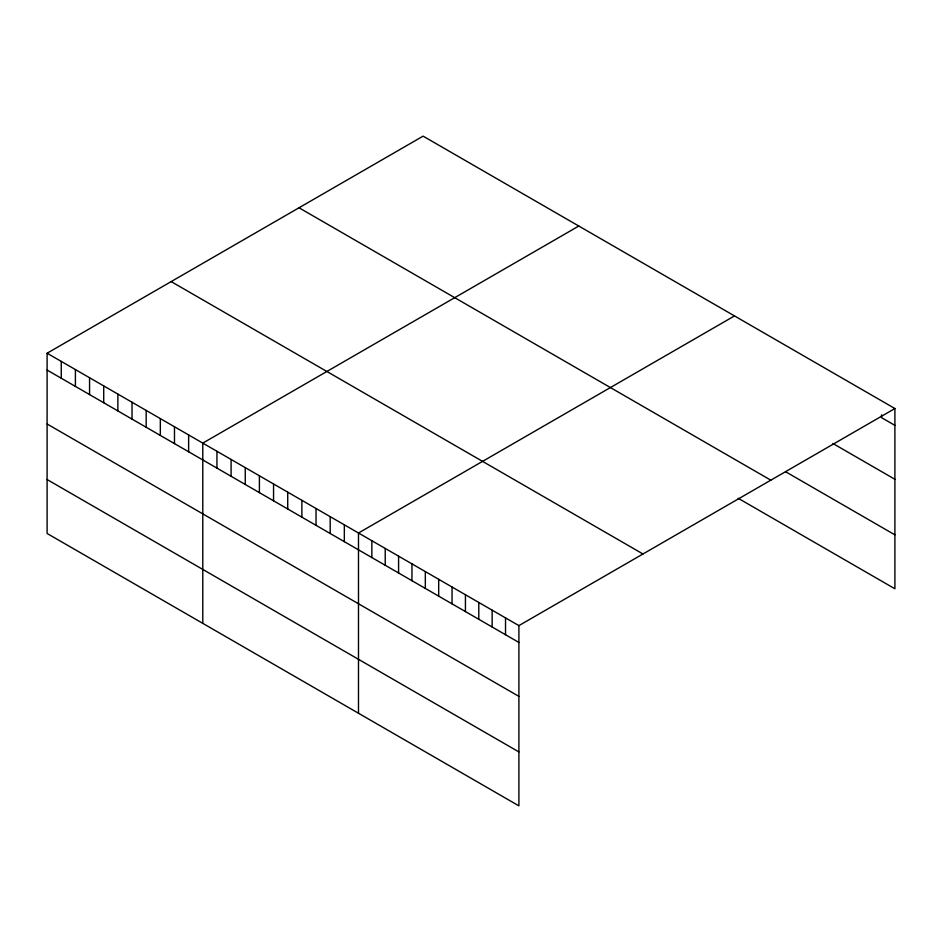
<?xml version="1.0" encoding="UTF-8"?>
<svg xmlns="http://www.w3.org/2000/svg" width="942" height="942" viewBox="0 0 942 942"><rect width="100%" height="100%" fill="white"/><g stroke="black" fill="none" stroke-linecap="round" stroke-linejoin="round"><path stroke-width="1.41" d="M47.1 353.226L518.901 625.618L518.901 805.857L47.1 533.466L47.1 353.226L423.099 136.143L894.9 408.534L894.9 588.774L738.139 498.259M578.8 226.033L202.789 443.117L202.789 623.357M734.489 315.923L358.49 533.007L358.49 713.235M518.901 625.618L894.9 408.534M894.9 425.36L881.535 417.647L881.535 414.845M832.928 443.505L894.9 479.29M785.534 471.695L894.9 534.844M299.026 207.782L770.815 480.173M171.185 281.599L642.974 553.978M47.1 370.065L518.901 642.444M47.1 423.982L518.901 696.373M47.1 479.537L518.901 751.928M505.524 617.905L505.524 634.731M492.16 610.181L492.16 627.019M478.795 602.468L478.795 619.294M465.43 594.755L465.43 611.582M452.054 587.031L452.054 603.857M438.689 579.318L438.689 596.145M425.325 571.594L425.325 588.42M411.96 563.881L411.96 580.708M398.584 556.157L398.584 572.995M385.219 548.444L385.219 565.271M371.855 540.732L371.855 557.558M344.336 524.835L344.336 541.662M330.183 516.663L330.183 533.49M316.029 508.492L316.029 525.318M301.876 500.32L301.876 517.146M287.722 492.148L287.722 508.974M273.557 483.976L273.557 500.803M259.403 475.804L259.403 492.631M245.25 467.632L245.25 484.459M231.096 459.46L231.096 476.287M216.943 451.289L216.943 468.115M188.635 434.945L188.635 451.771M174.482 426.773L174.482 443.6M160.328 418.601L160.328 435.428M146.175 410.429L146.175 427.256M132.021 402.258L132.021 419.084M117.868 394.086L117.868 410.912M103.714 385.914L103.714 402.74M89.561 377.742L89.561 394.568M75.407 369.57L75.407 386.397M61.254 361.398L61.254 378.237"/></g></svg>
